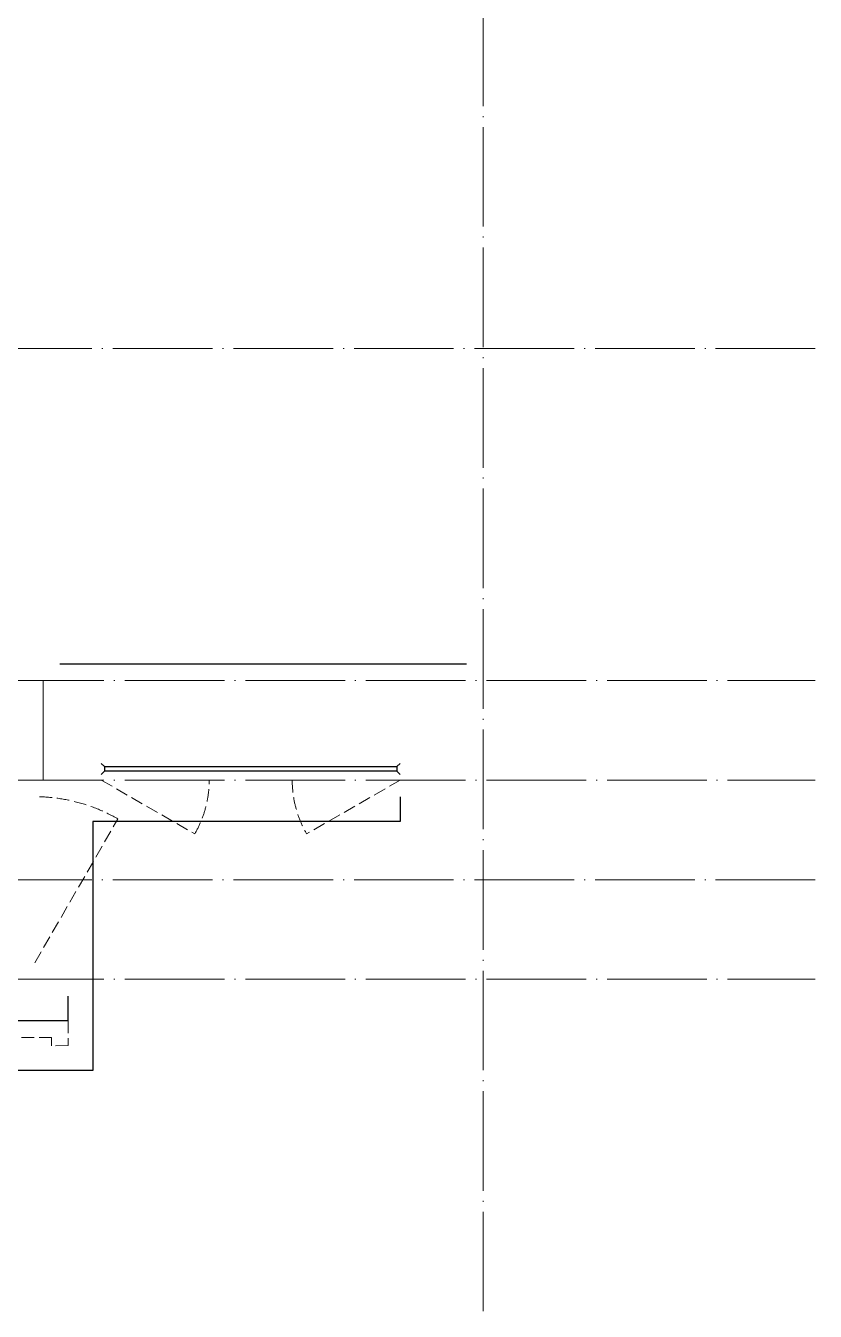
# Model space of a CAD drawing. Extents: x 27938 to 983267, y -209821 to 1628073.
# Drawn here: x 728462 to 733217, y 517240 to 524985 of the extents above; entities that cross this region are included whole.
import ezdxf

# ---------------------------------------------------------------- set-up
doc = ezdxf.new("R2010")
doc.units = 0
doc.header["$LTSCALE"] = 1000
doc.header["$MEASUREMENT"] = 0
doc.linetypes.add('DASH', pattern=[0.35, 0.25, -0.1])
doc.linetypes.add('DOTE', pattern=[2.42, 2, -0.2, 0.02, -0.2])
for name, color, linetype in [('$RECOVER_210609100354-0', 7, 'Continuous'), ('3-栏杆1', 135, 'Continuous'), ('3.5方案汇报，与郭总、侯月琴确定户型_t8$0$2020.03.04 -1安徽标准化洋房户型(UA）_t8_t8$0$看线', 154, 'Continuous'), ('看线', 251, 'Continuous')]:
    doc.layers.add(name, color=color, linetype=linetype)
for name, color, linetype, lineweight in [('DOTE', 19, 'DOTE', 9), ('WINDOW', 144, 'Continuous', 15), ('平面-看线', 45, 'Continuous', 15)]:
    doc.layers.add(name, color=color, linetype=linetype, lineweight=lineweight)

# ---------------------------------------------------------------- blocks, each defined once
blk = doc.blocks.new('GFDGDGRDGRDG')
at = {"layer": 'DOTE', "linetype": 'DOTE', "ltscale": 0.3}
for p, q in [((624393.7, 360558.3), (624393.7, 376108.3)), ((626393.7, 366358.3), (573593.7, 366358.3)), ((573593.7, 364358.3), (626393.7, 364358.3)), ((621743.7, 363758.3), (621743.7, 364358.3)), ((573593.7, 363758.3), (626393.7, 363758.3)), ((626393.7, 363158.3), (573593.7, 363158.3)), ((573593.7, 362558.3), (626393.7, 362558.3))]:
    blk.add_line(p, q, dxfattribs=at)
blk = doc.blocks.new('DSFDS')
at = {"layer": '3-栏杆1', "color": 5}
for p, q in [((490702.7, 517230.7), (490682.5, 517248.5)), ((490682.5, 517248.5), (490702.7, 517230.7)), ((490682.5, 517181.5), (490702.7, 517201.4)), ((492462.2, 517230.6), (490702.7, 517230.7)), ((490702.7, 517230.7), (490702.7, 517201.4)), ((490702.7, 517201.4), (492462.2, 517201.3)), ((492462.2, 517230.7), (492482.5, 517248.5)), ((492482.5, 517248.5), (492462.2, 517230.7)), ((492462.2, 517230.7), (492462.2, 517201.4)), ((492462.2, 517201.4), (492482.5, 517181.5)), ((492482.5, 517181.5), (492462.2, 517201.4))]:
    blk.add_line(p, q, dxfattribs=at)

msp = doc.modelspace()

# ---------------------------------------------------------------- linework, layer by layer
at = {"layer": '$RECOVER_210609100354-0', "color": 30, "const_width": 8}
msp.add_lwpolyline([(728716.6, 519140.4), (728716.6, 518990.4), (727566.6, 518990.4), (727566.6, 519140.4)], dxfattribs=at)
at = {"layer": '3.5方案汇报，与郭总、侯月琴确定户型_t8$0$2020.03.04 -1安徽标准化洋房户型(UA）_t8_t8$0$看线', "ltscale": 10}
msp.add_lwpolyline([(728666.6, 521140.4), (731116.6, 521140.4)], dxfattribs=at)
at = {"layer": 'WINDOW', "color": 250, "linetype": 'DASH', "ltscale": 0.3}
for points in [[(728916.6, 520440.4), (729479.7, 520115.8, 0.131485), (729566.6, 520440.4)], [(730716.6, 520440.4), (730153.4, 520115.8, -0.131485), (730066.6, 520440.4)], [(728516.6, 519340.4), (729016.6, 520206.5, 0.131652), (728516.6, 520340.4)]]:
    msp.add_lwpolyline(points, format="xyb", dxfattribs=at)
at = {"layer": '平面-看线', "linetype": 'DASH', "ltscale": 0.3}
msp.add_lwpolyline([(728716.6, 518990.6), (728716.6, 518840.6), (728616.6, 518840.5), (728616.6, 518890.5), (727566.6, 518890.5), (727566.6, 518990.5)], dxfattribs=at)
at = {"layer": '看线', "color": 202, "ltscale": 0.5}
msp.add_lwpolyline([(730716.6, 520340.4), (730716.6, 520190.4), (728866.6, 520190.4)], dxfattribs=at)
at = {"layer": '看线', "color": 201}
msp.add_lwpolyline([(728866.6, 520190.4), (728866.6, 518690.4), (709166.6, 518690.4), (709166.6, 520190.4), (706816.6, 520190.4)], dxfattribs=at)

# ---------------------------------------------------------------- block references
at = {"layer": '3-栏杆1', "color": 5, "xscale": -1}
msp.add_blockref('DSFDS', (1221399, 3292), dxfattribs=at)
at = {"layer": '3.5方案汇报，与郭总、侯月琴确定户型_t8$0$2020.03.04 -1安徽标准化洋房户型(UA）_t8_t8$0$看线', "ltscale": 10}
msp.add_blockref('GFDGDGRDGRDG', (106822.9, 156682.1), dxfattribs=at)

doc.saveas('drawing.dxf')
